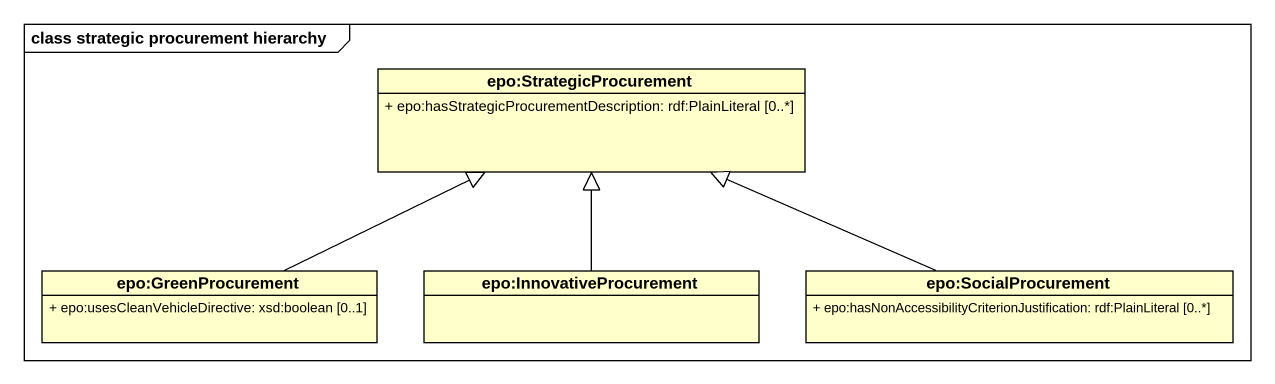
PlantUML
@startuml
mainframe class strategic procurement hierarchy
hide circle
hide empty members
skinparam classAttributeIconSize 0
class "epo:StrategicProcurement" as epo_StrategicProcurement {
  + epo:hasStrategicProcurementDescription: rdf:PlainLiteral [0..*]
}
class "epo:GreenProcurement" as epo_GreenProcurement {
  + epo:usesCleanVehicleDirective: xsd:boolean [0..1]
}
class "epo:InnovativeProcurement" as epo_InnovativeProcurement
class "epo:SocialProcurement" as epo_SocialProcurement {
  + epo:hasNonAccessibilityCriterionJustification: rdf:PlainLiteral [0..*]
}
epo_GreenProcurement -right-|> epo_StrategicProcurement
epo_InnovativeProcurement -up-|> epo_StrategicProcurement
epo_SocialProcurement -left-|> epo_StrategicProcurement
@enduml
